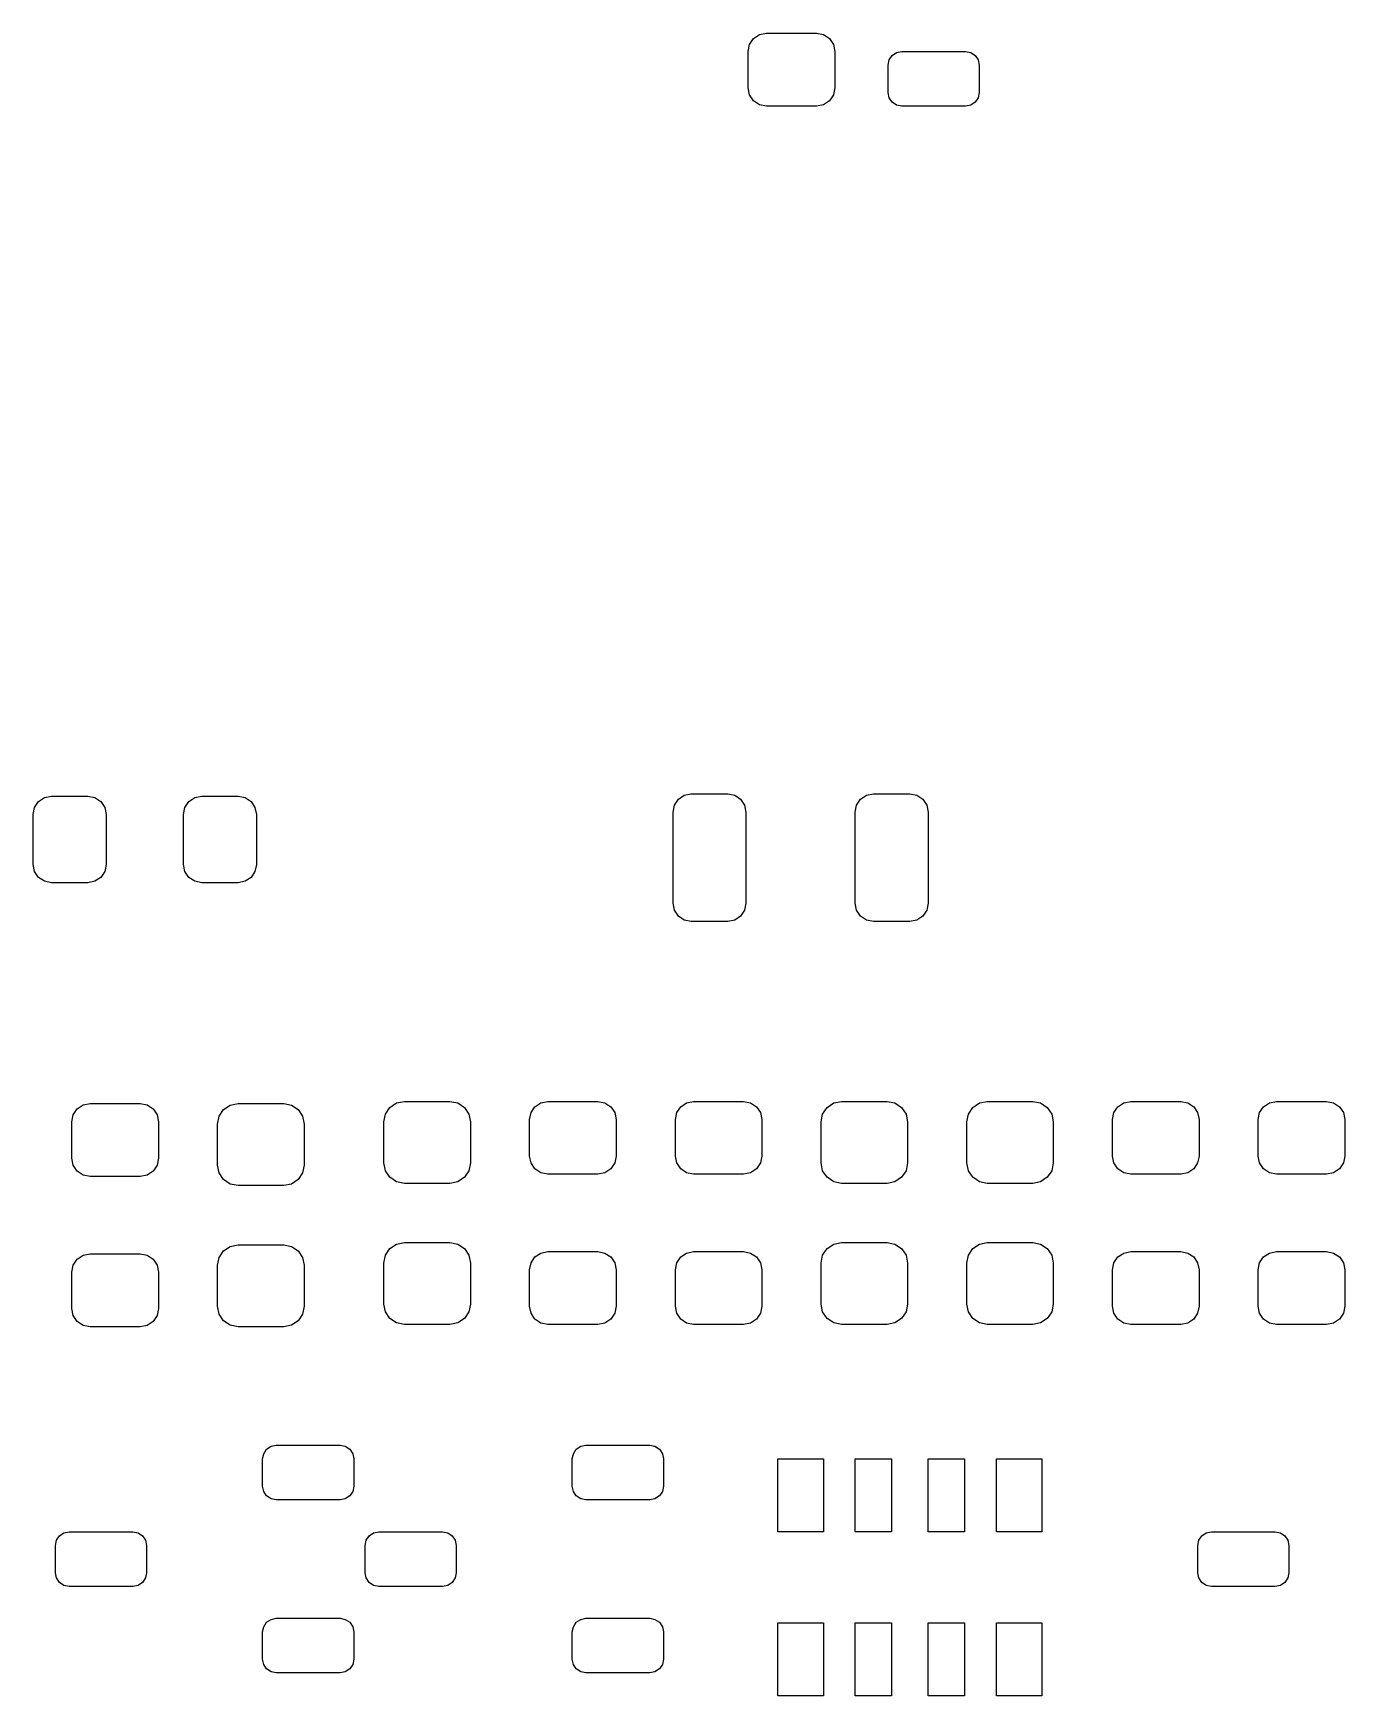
# Model space of a CAD drawing. Extents: x 0.4 to 99.5, y 0.8 to 59.5.
# Drawn here: x 49.38 to 63.77, y 12.1 to 30.35 of the extents above; entities that cross this region are included whole.
import ezdxf

# ---------------------------------------------------------------- set-up
doc = ezdxf.new("R2010")
doc.units = 0
doc.layers.add('BLACK', color=7, linetype='CONTINUOUS')

msp = doc.modelspace()

# ---------------------------------------------------------------- linework, layer by layer
at = {"layer": 'BLACK', "linetype": 'CONTINUOUS'}
for p, q in [((57.283579, 30.291421), (57.348463, 30.334776)), ((57.348463, 30.334776), (57.425, 30.35)), ((57.425, 30.35), (57.975, 30.35)), ((57.975, 30.35), (58.051537, 30.334776)), ((58.051537, 30.334776), (58.116421, 30.291421)), ((57.225, 30.15), (57.240224, 30.226537)), ((57.225, 29.75), (57.225, 30.15)), ((57.240224, 30.226537), (57.283579, 30.291421)), ((58.116421, 30.291421), (58.159776, 30.226537)), ((58.159776, 30.226537), (58.175, 30.15)), ((58.175, 30.15), (58.175, 29.75)), ((58.806434, 30.106066), (58.855097, 30.138582)), ((58.855097, 30.138582), (58.9125, 30.15)), ((58.9125, 30.15), (59.6125, 30.15)), ((59.6125, 30.15), (59.669903, 30.138582)), ((59.669903, 30.138582), (59.718566, 30.106066)), ((58.7625, 30), (58.773918, 30.057403)), ((58.7625, 29.7), (58.7625, 30)), ((58.773918, 30.057403), (58.806434, 30.106066)), ((59.718566, 30.106066), (59.751082, 30.057403)), ((59.751082, 30.057403), (59.7625, 30)), ((59.7625, 30), (59.7625, 29.7)), ((57.240224, 29.673463), (57.225, 29.75)), ((58.175, 29.75), (58.159776, 29.673463)), ((57.283579, 29.608579), (57.240224, 29.673463)), ((57.348463, 29.565224), (57.283579, 29.608579)), ((57.425, 29.55), (57.348463, 29.565224)), ((58.051537, 29.565224), (57.975, 29.55)), ((58.116421, 29.608579), (58.051537, 29.565224)), ((58.159776, 29.673463), (58.116421, 29.608579)), ((58.773918, 29.642597), (58.7625, 29.7)), ((58.806434, 29.593934), (58.773918, 29.642597)), ((58.855097, 29.561418), (58.806434, 29.593934)), ((59.718566, 29.593934), (59.669903, 29.561418)), ((59.751082, 29.642597), (59.718566, 29.593934)), ((59.7625, 29.7), (59.751082, 29.642597)), ((57.975, 29.55), (57.425, 29.55)), ((58.9125, 29.55), (58.855097, 29.561418)), ((59.6125, 29.55), (58.9125, 29.55)), ((59.669903, 29.561418), (59.6125, 29.55)), ((49.390224, 21.851537), (49.433579, 21.916421)), ((49.433579, 21.916421), (49.498463, 21.959776)), ((49.498463, 21.959776), (49.575, 21.975)), ((49.575, 21.975), (49.975, 21.975)), ((49.975, 21.975), (50.051537, 21.959776)), ((50.051537, 21.959776), (50.116421, 21.916421)), ((50.116421, 21.916421), (50.159776, 21.851537)), ((51.040224, 21.851537), (51.083579, 21.916421)), ((51.083579, 21.916421), (51.148463, 21.959776)), ((51.148463, 21.959776), (51.225, 21.975)), ((51.225, 21.975), (51.625, 21.975)), ((51.625, 21.975), (51.701537, 21.959776)), ((51.701537, 21.959776), (51.766421, 21.916421)), ((51.766421, 21.916421), (51.809776, 21.851537)), ((56.415224, 21.876537), (56.458579, 21.941421)), ((56.458579, 21.941421), (56.523463, 21.984776)), ((56.523463, 21.984776), (56.6, 22)), ((56.6, 22), (57, 22)), ((57, 22), (57.076537, 21.984776)), ((57.076537, 21.984776), (57.141421, 21.941421)), ((57.141421, 21.941421), (57.184776, 21.876537)), ((58.415224, 21.876537), (58.458579, 21.941421)), ((58.458579, 21.941421), (58.523463, 21.984776)), ((58.523463, 21.984776), (58.6, 22)), ((58.6, 22), (59, 22)), ((59, 22), (59.076537, 21.984776)), ((59.076537, 21.984776), (59.141421, 21.941421)), ((59.141421, 21.941421), (59.184776, 21.876537)), ((49.375, 21.775), (49.390224, 21.851537)), ((49.375, 21.225), (49.375, 21.775)), ((50.159776, 21.851537), (50.175, 21.775)), ((50.175, 21.775), (50.175, 21.225)), ((51.025, 21.775), (51.040224, 21.851537)), ((51.025, 21.225), (51.025, 21.775)), ((51.809776, 21.851537), (51.825, 21.775)), ((51.825, 21.775), (51.825, 21.225)), ((56.4, 21.8), (56.415224, 21.876537)), ((56.4, 20.8), (56.4, 21.8)), ((57.184776, 21.876537), (57.2, 21.8)), ((57.2, 21.8), (57.2, 20.8)), ((58.4, 21.8), (58.415224, 21.876537)), ((58.4, 20.8), (58.4, 21.8)), ((59.184776, 21.876537), (59.2, 21.8)), ((59.2, 21.8), (59.2, 20.8)), ((49.390224, 21.148463), (49.375, 21.225)), ((50.175, 21.225), (50.159776, 21.148463)), ((51.040224, 21.148463), (51.025, 21.225)), ((51.825, 21.225), (51.809776, 21.148463)), ((49.433579, 21.083579), (49.390224, 21.148463)), ((49.498463, 21.040224), (49.433579, 21.083579)), ((49.575, 21.025), (49.498463, 21.040224)), ((49.975, 21.025), (49.575, 21.025)), ((50.051537, 21.040224), (49.975, 21.025)), ((50.116421, 21.083579), (50.051537, 21.040224)), ((50.159776, 21.148463), (50.116421, 21.083579)), ((51.083579, 21.083579), (51.040224, 21.148463)), ((51.148463, 21.040224), (51.083579, 21.083579)), ((51.225, 21.025), (51.148463, 21.040224)), ((51.625, 21.025), (51.225, 21.025)), ((51.701537, 21.040224), (51.625, 21.025)), ((51.766421, 21.083579), (51.701537, 21.040224)), ((51.809776, 21.148463), (51.766421, 21.083579)), ((56.415224, 20.723463), (56.4, 20.8)), ((56.458579, 20.658579), (56.415224, 20.723463)), ((56.523463, 20.615224), (56.458579, 20.658579)), ((57.141421, 20.658579), (57.076537, 20.615224)), ((57.184776, 20.723463), (57.141421, 20.658579)), ((57.2, 20.8), (57.184776, 20.723463)), ((58.415224, 20.723463), (58.4, 20.8)), ((58.458579, 20.658579), (58.415224, 20.723463)), ((58.523463, 20.615224), (58.458579, 20.658579)), ((59.141421, 20.658579), (59.076537, 20.615224)), ((59.184776, 20.723463), (59.141421, 20.658579)), ((59.2, 20.8), (59.184776, 20.723463)), ((56.6, 20.6), (56.523463, 20.615224)), ((57, 20.6), (56.6, 20.6)), ((57.076537, 20.615224), (57, 20.6)), ((58.6, 20.6), (58.523463, 20.615224)), ((59, 20.6), (58.6, 20.6)), ((59.076537, 20.615224), (59, 20.6)), ((53.363896, 18.607873), (53.45, 18.625)), ((53.45, 18.625), (53.95, 18.625)), ((53.95, 18.625), (54.036104, 18.607873)), ((54.948463, 18.609776), (55.025, 18.625)), ((55.025, 18.625), (55.575, 18.625)), ((55.575, 18.625), (55.651537, 18.609776)), ((56.548463, 18.609776), (56.625, 18.625)), ((56.625, 18.625), (57.175, 18.625)), ((57.175, 18.625), (57.251537, 18.609776)), ((58.163896, 18.607873), (58.25, 18.625)), ((58.25, 18.625), (58.75, 18.625)), ((58.75, 18.625), (58.836104, 18.607873)), ((59.763896, 18.607873), (59.85, 18.625)), ((59.85, 18.625), (60.35, 18.625)), ((60.35, 18.625), (60.436104, 18.607873)), ((61.348463, 18.609776), (61.425, 18.625)), ((61.425, 18.625), (61.975, 18.625)), ((61.975, 18.625), (62.051537, 18.609776)), ((62.948463, 18.609776), (63.025, 18.625)), ((63.025, 18.625), (63.575, 18.625)), ((63.575, 18.625), (63.651537, 18.609776)), ((49.79959, 18.400494), (49.814814, 18.477031)), ((49.814814, 18.477031), (49.858169, 18.541915)), ((49.858169, 18.541915), (49.923053, 18.58527)), ((49.923053, 18.58527), (49.99959, 18.600494)), ((49.99959, 18.600494), (50.54959, 18.600494)), ((50.54959, 18.600494), (50.626127, 18.58527)), ((50.626127, 18.58527), (50.691011, 18.541915)), ((50.691011, 18.541915), (50.734366, 18.477031)), ((50.734366, 18.477031), (50.74959, 18.400494)), ((51.39959, 18.375494), (51.416717, 18.461598)), ((51.416717, 18.461598), (51.465491, 18.534593)), ((51.465491, 18.534593), (51.538486, 18.583367)), ((51.538486, 18.583367), (51.62459, 18.600494)), ((51.62459, 18.600494), (52.12459, 18.600494)), ((52.12459, 18.600494), (52.210694, 18.583367)), ((52.210694, 18.583367), (52.283689, 18.534593)), ((52.283689, 18.534593), (52.332463, 18.461598)), ((52.332463, 18.461598), (52.34959, 18.375494)), ((53.225, 18.4), (53.242127, 18.486104)), ((53.242127, 18.486104), (53.290901, 18.559099)), ((53.290901, 18.559099), (53.363896, 18.607873)), ((54.036104, 18.607873), (54.109099, 18.559099)), ((54.109099, 18.559099), (54.157873, 18.486104)), ((54.157873, 18.486104), (54.175, 18.4)), ((54.825, 18.425), (54.840224, 18.501537)), ((54.840224, 18.501537), (54.883579, 18.566421)), ((54.883579, 18.566421), (54.948463, 18.609776)), ((55.651537, 18.609776), (55.716421, 18.566421)), ((55.716421, 18.566421), (55.759776, 18.501537)), ((55.759776, 18.501537), (55.775, 18.425)), ((56.425, 18.425), (56.440224, 18.501537)), ((56.440224, 18.501537), (56.483579, 18.566421)), ((56.483579, 18.566421), (56.548463, 18.609776)), ((57.251537, 18.609776), (57.316421, 18.566421)), ((57.316421, 18.566421), (57.359776, 18.501537)), ((57.359776, 18.501537), (57.375, 18.425)), ((58.025, 18.4), (58.042127, 18.486104)), ((58.042127, 18.486104), (58.090901, 18.559099)), ((58.090901, 18.559099), (58.163896, 18.607873)), ((58.836104, 18.607873), (58.909099, 18.559099)), ((58.909099, 18.559099), (58.957873, 18.486104)), ((58.957873, 18.486104), (58.975, 18.4)), ((59.625, 18.4), (59.642127, 18.486104)), ((59.642127, 18.486104), (59.690901, 18.559099)), ((59.690901, 18.559099), (59.763896, 18.607873)), ((60.436104, 18.607873), (60.509099, 18.559099)), ((60.509099, 18.559099), (60.557873, 18.486104)), ((60.557873, 18.486104), (60.575, 18.4)), ((61.225, 18.425), (61.240224, 18.501537)), ((61.240224, 18.501537), (61.283579, 18.566421)), ((61.283579, 18.566421), (61.348463, 18.609776)), ((62.051537, 18.609776), (62.116421, 18.566421)), ((62.116421, 18.566421), (62.159776, 18.501537)), ((62.159776, 18.501537), (62.175, 18.425)), ((62.825, 18.425), (62.840224, 18.501537)), ((62.840224, 18.501537), (62.883579, 18.566421)), ((62.883579, 18.566421), (62.948463, 18.609776)), ((63.651537, 18.609776), (63.716421, 18.566421)), ((63.716421, 18.566421), (63.759776, 18.501537)), ((63.759776, 18.501537), (63.775, 18.425)), ((49.79959, 18.000494), (49.79959, 18.400494)), ((50.74959, 18.400494), (50.74959, 18.000494)), ((51.39959, 17.925494), (51.39959, 18.375494)), ((52.34959, 18.375494), (52.34959, 17.925494)), ((53.225, 17.95), (53.225, 18.4)), ((54.175, 18.4), (54.175, 17.95)), ((54.825, 18.025), (54.825, 18.425)), ((55.775, 18.425), (55.775, 18.025)), ((56.425, 18.025), (56.425, 18.425)), ((57.375, 18.425), (57.375, 18.025)), ((58.025, 17.95), (58.025, 18.4)), ((58.975, 18.4), (58.975, 17.95)), ((59.625, 17.95), (59.625, 18.4)), ((60.575, 18.4), (60.575, 17.95)), ((61.225, 18.025), (61.225, 18.425)), ((62.175, 18.425), (62.175, 18.025)), ((62.825, 18.025), (62.825, 18.425)), ((63.775, 18.425), (63.775, 18.025)), ((49.814814, 17.923957), (49.79959, 18.000494)), ((49.858169, 17.859073), (49.814814, 17.923957)), ((50.734366, 17.923957), (50.691011, 17.859073)), ((50.74959, 18.000494), (50.734366, 17.923957)), ((51.416717, 17.83939), (51.39959, 17.925494)), ((52.34959, 17.925494), (52.332463, 17.83939)), ((53.242127, 17.863896), (53.225, 17.95)), ((54.175, 17.95), (54.157873, 17.863896)), ((54.840224, 17.948463), (54.825, 18.025)), ((54.883579, 17.883579), (54.840224, 17.948463)), ((55.759776, 17.948463), (55.716421, 17.883579)), ((55.775, 18.025), (55.759776, 17.948463)), ((56.440224, 17.948463), (56.425, 18.025)), ((56.483579, 17.883579), (56.440224, 17.948463)), ((57.359776, 17.948463), (57.316421, 17.883579)), ((57.375, 18.025), (57.359776, 17.948463)), ((58.042127, 17.863896), (58.025, 17.95)), ((58.975, 17.95), (58.957873, 17.863896)), ((59.642127, 17.863896), (59.625, 17.95)), ((60.575, 17.95), (60.557873, 17.863896)), ((61.240224, 17.948463), (61.225, 18.025)), ((61.283579, 17.883579), (61.240224, 17.948463)), ((62.159776, 17.948463), (62.116421, 17.883579)), ((62.175, 18.025), (62.159776, 17.948463)), ((62.840224, 17.948463), (62.825, 18.025)), ((62.883579, 17.883579), (62.840224, 17.948463)), ((63.759776, 17.948463), (63.716421, 17.883579)), ((63.775, 18.025), (63.759776, 17.948463)), ((49.923053, 17.815718), (49.858169, 17.859073)), ((49.99959, 17.800494), (49.923053, 17.815718)), ((50.54959, 17.800494), (49.99959, 17.800494)), ((50.626127, 17.815718), (50.54959, 17.800494)), ((50.691011, 17.859073), (50.626127, 17.815718)), ((51.465491, 17.766395), (51.416717, 17.83939)), ((51.538486, 17.717621), (51.465491, 17.766395)), ((51.62459, 17.700494), (51.538486, 17.717621)), ((52.210694, 17.717621), (52.12459, 17.700494)), ((52.283689, 17.766395), (52.210694, 17.717621)), ((52.332463, 17.83939), (52.283689, 17.766395)), ((53.290901, 17.790901), (53.242127, 17.863896)), ((53.363896, 17.742127), (53.290901, 17.790901)), ((53.45, 17.725), (53.363896, 17.742127)), ((53.95, 17.725), (53.45, 17.725)), ((54.036104, 17.742127), (53.95, 17.725)), ((54.109099, 17.790901), (54.036104, 17.742127)), ((54.157873, 17.863896), (54.109099, 17.790901)), ((54.948463, 17.840224), (54.883579, 17.883579)), ((55.025, 17.825), (54.948463, 17.840224)), ((55.575, 17.825), (55.025, 17.825)), ((55.651537, 17.840224), (55.575, 17.825)), ((55.716421, 17.883579), (55.651537, 17.840224)), ((56.548463, 17.840224), (56.483579, 17.883579)), ((56.625, 17.825), (56.548463, 17.840224)), ((57.175, 17.825), (56.625, 17.825)), ((57.251537, 17.840224), (57.175, 17.825)), ((57.316421, 17.883579), (57.251537, 17.840224)), ((58.090901, 17.790901), (58.042127, 17.863896)), ((58.163896, 17.742127), (58.090901, 17.790901)), ((58.25, 17.725), (58.163896, 17.742127)), ((58.75, 17.725), (58.25, 17.725)), ((58.836104, 17.742127), (58.75, 17.725)), ((58.909099, 17.790901), (58.836104, 17.742127)), ((58.957873, 17.863896), (58.909099, 17.790901)), ((59.690901, 17.790901), (59.642127, 17.863896)), ((59.763896, 17.742127), (59.690901, 17.790901)), ((59.85, 17.725), (59.763896, 17.742127)), ((60.35, 17.725), (59.85, 17.725)), ((60.436104, 17.742127), (60.35, 17.725)), ((60.509099, 17.790901), (60.436104, 17.742127)), ((60.557873, 17.863896), (60.509099, 17.790901)), ((61.348463, 17.840224), (61.283579, 17.883579)), ((61.425, 17.825), (61.348463, 17.840224)), ((61.975, 17.825), (61.425, 17.825)), ((62.051537, 17.840224), (61.975, 17.825)), ((62.116421, 17.883579), (62.051537, 17.840224)), ((62.948463, 17.840224), (62.883579, 17.883579)), ((63.025, 17.825), (62.948463, 17.840224)), ((63.575, 17.825), (63.025, 17.825)), ((63.651537, 17.840224), (63.575, 17.825)), ((63.716421, 17.883579), (63.651537, 17.840224)), ((52.12459, 17.700494), (51.62459, 17.700494)), ((51.416717, 16.911598), (51.465491, 16.984593)), ((51.465491, 16.984593), (51.538486, 17.033367)), ((51.538486, 17.033367), (51.62459, 17.050494)), ((51.62459, 17.050494), (52.12459, 17.050494)), ((52.12459, 17.050494), (52.210694, 17.033367)), ((52.210694, 17.033367), (52.283689, 16.984593)), ((52.283689, 16.984593), (52.332463, 16.911598)), ((53.242127, 16.936104), (53.290901, 17.009099)), ((53.290901, 17.009099), (53.363896, 17.057873)), ((53.363896, 17.057873), (53.45, 17.075)), ((53.45, 17.075), (53.95, 17.075)), ((53.95, 17.075), (54.036104, 17.057873)), ((54.036104, 17.057873), (54.109099, 17.009099)), ((54.109099, 17.009099), (54.157873, 16.936104)), ((54.948463, 16.959776), (55.025, 16.975)), ((55.025, 16.975), (55.575, 16.975)), ((55.575, 16.975), (55.651537, 16.959776)), ((56.548463, 16.959776), (56.625, 16.975)), ((56.625, 16.975), (57.175, 16.975)), ((57.175, 16.975), (57.251537, 16.959776)), ((58.042127, 16.936104), (58.090901, 17.009099)), ((58.090901, 17.009099), (58.163896, 17.057873)), ((58.163896, 17.057873), (58.25, 17.075)), ((58.25, 17.075), (58.75, 17.075)), ((58.75, 17.075), (58.836104, 17.057873)), ((58.836104, 17.057873), (58.909099, 17.009099)), ((58.909099, 17.009099), (58.957873, 16.936104)), ((59.642127, 16.936104), (59.690901, 17.009099)), ((59.690901, 17.009099), (59.763896, 17.057873)), ((59.763896, 17.057873), (59.85, 17.075)), ((59.85, 17.075), (60.35, 17.075)), ((60.35, 17.075), (60.436104, 17.057873)), ((60.436104, 17.057873), (60.509099, 17.009099)), ((60.509099, 17.009099), (60.557873, 16.936104)), ((61.348463, 16.959776), (61.425, 16.975)), ((61.425, 16.975), (61.975, 16.975)), ((61.975, 16.975), (62.051537, 16.959776)), ((62.948463, 16.959776), (63.025, 16.975)), ((63.025, 16.975), (63.575, 16.975)), ((63.575, 16.975), (63.651537, 16.959776)), ((49.79959, 16.750494), (49.814814, 16.827031)), ((49.814814, 16.827031), (49.858169, 16.891915)), ((49.858169, 16.891915), (49.923053, 16.93527)), ((49.923053, 16.93527), (49.99959, 16.950494)), ((49.99959, 16.950494), (50.54959, 16.950494)), ((50.54959, 16.950494), (50.626127, 16.93527)), ((50.626127, 16.93527), (50.691011, 16.891915)), ((50.691011, 16.891915), (50.734366, 16.827031)), ((50.734366, 16.827031), (50.74959, 16.750494)), ((51.39959, 16.825494), (51.416717, 16.911598)), ((51.39959, 16.375494), (51.39959, 16.825494)), ((52.332463, 16.911598), (52.34959, 16.825494)), ((52.34959, 16.825494), (52.34959, 16.375494)), ((53.225, 16.85), (53.242127, 16.936104)), ((53.225, 16.4), (53.225, 16.85)), ((54.157873, 16.936104), (54.175, 16.85)), ((54.175, 16.85), (54.175, 16.4)), ((54.825, 16.775), (54.840224, 16.851537)), ((54.840224, 16.851537), (54.883579, 16.916421)), ((54.883579, 16.916421), (54.948463, 16.959776)), ((55.651537, 16.959776), (55.716421, 16.916421)), ((55.716421, 16.916421), (55.759776, 16.851537)), ((55.759776, 16.851537), (55.775, 16.775)), ((56.425, 16.775), (56.440224, 16.851537)), ((56.440224, 16.851537), (56.483579, 16.916421)), ((56.483579, 16.916421), (56.548463, 16.959776)), ((57.251537, 16.959776), (57.316421, 16.916421)), ((57.316421, 16.916421), (57.359776, 16.851537)), ((57.359776, 16.851537), (57.375, 16.775)), ((58.025, 16.85), (58.042127, 16.936104)), ((58.025, 16.4), (58.025, 16.85)), ((58.957873, 16.936104), (58.975, 16.85)), ((58.975, 16.85), (58.975, 16.4)), ((59.625, 16.85), (59.642127, 16.936104)), ((59.625, 16.4), (59.625, 16.85)), ((60.557873, 16.936104), (60.575, 16.85)), ((60.575, 16.85), (60.575, 16.4)), ((61.225, 16.775), (61.240224, 16.851537)), ((61.240224, 16.851537), (61.283579, 16.916421)), ((61.283579, 16.916421), (61.348463, 16.959776)), ((62.051537, 16.959776), (62.116421, 16.916421)), ((62.116421, 16.916421), (62.159776, 16.851537)), ((62.159776, 16.851537), (62.175, 16.775)), ((62.825, 16.775), (62.840224, 16.851537)), ((62.840224, 16.851537), (62.883579, 16.916421)), ((62.883579, 16.916421), (62.948463, 16.959776)), ((63.651537, 16.959776), (63.716421, 16.916421)), ((63.716421, 16.916421), (63.759776, 16.851537)), ((63.759776, 16.851537), (63.775, 16.775)), ((49.79959, 16.350494), (49.79959, 16.750494)), ((50.74959, 16.750494), (50.74959, 16.350494)), ((54.825, 16.375), (54.825, 16.775)), ((55.775, 16.775), (55.775, 16.375)), ((56.425, 16.375), (56.425, 16.775)), ((57.375, 16.775), (57.375, 16.375)), ((61.225, 16.375), (61.225, 16.775)), ((62.175, 16.775), (62.175, 16.375)), ((62.825, 16.375), (62.825, 16.775)), ((63.775, 16.775), (63.775, 16.375)), ((49.814814, 16.273957), (49.79959, 16.350494)), ((49.858169, 16.209073), (49.814814, 16.273957)), ((50.734366, 16.273957), (50.691011, 16.209073)), ((50.74959, 16.350494), (50.734366, 16.273957)), ((51.416717, 16.28939), (51.39959, 16.375494)), ((51.465491, 16.216395), (51.416717, 16.28939)), ((52.332463, 16.28939), (52.283689, 16.216395)), ((52.34959, 16.375494), (52.332463, 16.28939)), ((53.242127, 16.313896), (53.225, 16.4)), ((53.290901, 16.240901), (53.242127, 16.313896)), ((54.157873, 16.313896), (54.109099, 16.240901)), ((54.175, 16.4), (54.157873, 16.313896)), ((54.840224, 16.298463), (54.825, 16.375)), ((54.883579, 16.233579), (54.840224, 16.298463)), ((55.759776, 16.298463), (55.716421, 16.233579)), ((55.775, 16.375), (55.759776, 16.298463)), ((56.440224, 16.298463), (56.425, 16.375)), ((56.483579, 16.233579), (56.440224, 16.298463)), ((57.359776, 16.298463), (57.316421, 16.233579)), ((57.375, 16.375), (57.359776, 16.298463)), ((58.042127, 16.313896), (58.025, 16.4)), ((58.090901, 16.240901), (58.042127, 16.313896)), ((58.957873, 16.313896), (58.909099, 16.240901)), ((58.975, 16.4), (58.957873, 16.313896)), ((59.642127, 16.313896), (59.625, 16.4)), ((59.690901, 16.240901), (59.642127, 16.313896)), ((60.557873, 16.313896), (60.509099, 16.240901)), ((60.575, 16.4), (60.557873, 16.313896)), ((61.240224, 16.298463), (61.225, 16.375)), ((61.283579, 16.233579), (61.240224, 16.298463)), ((62.159776, 16.298463), (62.116421, 16.233579)), ((62.175, 16.375), (62.159776, 16.298463)), ((62.840224, 16.298463), (62.825, 16.375)), ((62.883579, 16.233579), (62.840224, 16.298463)), ((63.759776, 16.298463), (63.716421, 16.233579)), ((63.775, 16.375), (63.759776, 16.298463)), ((49.923053, 16.165718), (49.858169, 16.209073)), ((49.99959, 16.150494), (49.923053, 16.165718)), ((50.54959, 16.150494), (49.99959, 16.150494)), ((50.626127, 16.165718), (50.54959, 16.150494)), ((50.691011, 16.209073), (50.626127, 16.165718)), ((51.538486, 16.167621), (51.465491, 16.216395)), ((51.62459, 16.150494), (51.538486, 16.167621)), ((52.12459, 16.150494), (51.62459, 16.150494)), ((52.210694, 16.167621), (52.12459, 16.150494)), ((52.283689, 16.216395), (52.210694, 16.167621)), ((53.363896, 16.192127), (53.290901, 16.240901)), ((53.45, 16.175), (53.363896, 16.192127)), ((53.95, 16.175), (53.45, 16.175)), ((54.036104, 16.192127), (53.95, 16.175)), ((54.109099, 16.240901), (54.036104, 16.192127)), ((54.948463, 16.190224), (54.883579, 16.233579)), ((55.025, 16.175), (54.948463, 16.190224)), ((55.575, 16.175), (55.025, 16.175)), ((55.651537, 16.190224), (55.575, 16.175)), ((55.716421, 16.233579), (55.651537, 16.190224)), ((56.548463, 16.190224), (56.483579, 16.233579)), ((56.625, 16.175), (56.548463, 16.190224)), ((57.175, 16.175), (56.625, 16.175)), ((57.251537, 16.190224), (57.175, 16.175)), ((57.316421, 16.233579), (57.251537, 16.190224)), ((58.163896, 16.192127), (58.090901, 16.240901)), ((58.25, 16.175), (58.163896, 16.192127)), ((58.75, 16.175), (58.25, 16.175)), ((58.836104, 16.192127), (58.75, 16.175)), ((58.909099, 16.240901), (58.836104, 16.192127)), ((59.763896, 16.192127), (59.690901, 16.240901)), ((59.85, 16.175), (59.763896, 16.192127)), ((60.35, 16.175), (59.85, 16.175)), ((60.436104, 16.192127), (60.35, 16.175)), ((60.509099, 16.240901), (60.436104, 16.192127)), ((61.348463, 16.190224), (61.283579, 16.233579)), ((61.425, 16.175), (61.348463, 16.190224)), ((61.975, 16.175), (61.425, 16.175)), ((62.051537, 16.190224), (61.975, 16.175)), ((62.116421, 16.233579), (62.051537, 16.190224)), ((62.948463, 16.190224), (62.883579, 16.233579)), ((63.025, 16.175), (62.948463, 16.190224)), ((63.575, 16.175), (63.025, 16.175)), ((63.651537, 16.190224), (63.575, 16.175)), ((63.716421, 16.233579), (63.651537, 16.190224)), ((51.905135, 14.757403), (51.937651, 14.806066)), ((51.937651, 14.806066), (51.986314, 14.838582)), ((51.986314, 14.838582), (52.043717, 14.85)), ((52.043717, 14.85), (52.743717, 14.85)), ((52.743717, 14.85), (52.80112, 14.838582)), ((52.80112, 14.838582), (52.849783, 14.806066)), ((52.849783, 14.806066), (52.882299, 14.757403)), ((55.305135, 14.757403), (55.337651, 14.806066)), ((55.337651, 14.806066), (55.386314, 14.838582)), ((55.386314, 14.838582), (55.443717, 14.85)), ((55.443717, 14.85), (56.143717, 14.85)), ((56.143717, 14.85), (56.20112, 14.838582)), ((56.20112, 14.838582), (56.249783, 14.806066)), ((56.249783, 14.806066), (56.282299, 14.757403)), ((51.893717, 14.7), (51.905135, 14.757403)), ((51.893717, 14.4), (51.893717, 14.7)), ((52.882299, 14.757403), (52.893717, 14.7)), ((52.893717, 14.7), (52.893717, 14.4)), ((55.293717, 14.7), (55.305135, 14.757403)), ((55.293717, 14.4), (55.293717, 14.7)), ((56.282299, 14.757403), (56.293717, 14.7)), ((56.293717, 14.7), (56.293717, 14.4)), ((57.55, 13.9), (57.55, 14.7)), ((57.55, 14.7), (58.05, 14.7)), ((58.05, 14.7), (58.05, 13.9)), ((58.4, 13.9), (58.4, 14.7)), ((58.4, 14.7), (58.8, 14.7)), ((58.8, 14.7), (58.8, 13.9)), ((59.2, 13.9), (59.2, 14.7)), ((59.2, 14.7), (59.6, 14.7)), ((59.6, 14.7), (59.6, 13.9)), ((59.95, 13.9), (59.95, 14.7)), ((59.95, 14.7), (60.45, 14.7)), ((60.45, 14.7), (60.45, 13.9)), ((51.905135, 14.342597), (51.893717, 14.4)), ((51.937651, 14.293934), (51.905135, 14.342597)), ((51.986314, 14.261418), (51.937651, 14.293934)), ((52.043717, 14.25), (51.986314, 14.261418)), ((52.743717, 14.25), (52.043717, 14.25)), ((52.80112, 14.261418), (52.743717, 14.25)), ((52.849783, 14.293934), (52.80112, 14.261418)), ((52.882299, 14.342597), (52.849783, 14.293934)), ((52.893717, 14.4), (52.882299, 14.342597)), ((55.305135, 14.342597), (55.293717, 14.4)), ((55.337651, 14.293934), (55.305135, 14.342597)), ((55.386314, 14.261418), (55.337651, 14.293934)), ((55.443717, 14.25), (55.386314, 14.261418)), ((56.143717, 14.25), (55.443717, 14.25)), ((56.20112, 14.261418), (56.143717, 14.25)), ((56.249783, 14.293934), (56.20112, 14.261418)), ((56.282299, 14.342597), (56.249783, 14.293934)), ((56.293717, 14.4), (56.282299, 14.342597)), ((49.662651, 13.856066), (49.711314, 13.888582)), ((49.711314, 13.888582), (49.768717, 13.9)), ((49.768717, 13.9), (50.468717, 13.9)), ((50.468717, 13.9), (50.52612, 13.888582)), ((50.52612, 13.888582), (50.574783, 13.856066)), ((53.062651, 13.856066), (53.111314, 13.888582)), ((53.111314, 13.888582), (53.168717, 13.9)), ((53.168717, 13.9), (53.868717, 13.9)), ((53.868717, 13.9), (53.92612, 13.888582)), ((53.92612, 13.888582), (53.974783, 13.856066)), ((58.05, 13.9), (57.55, 13.9)), ((58.8, 13.9), (58.4, 13.9)), ((59.6, 13.9), (59.2, 13.9)), ((60.45, 13.9), (59.95, 13.9)), ((62.206434, 13.856066), (62.255097, 13.888582)), ((62.255097, 13.888582), (62.3125, 13.9)), ((62.3125, 13.9), (63.0125, 13.9)), ((63.0125, 13.9), (63.069903, 13.888582)), ((63.069903, 13.888582), (63.118566, 13.856066)), ((49.618717, 13.75), (49.630135, 13.807403)), ((49.618717, 13.45), (49.618717, 13.75)), ((49.630135, 13.807403), (49.662651, 13.856066)), ((50.574783, 13.856066), (50.607299, 13.807403)), ((50.607299, 13.807403), (50.618717, 13.75)), ((50.618717, 13.75), (50.618717, 13.45)), ((53.018717, 13.75), (53.030135, 13.807403)), ((53.018717, 13.45), (53.018717, 13.75)), ((53.030135, 13.807403), (53.062651, 13.856066)), ((53.974783, 13.856066), (54.007299, 13.807403)), ((54.007299, 13.807403), (54.018717, 13.75)), ((54.018717, 13.75), (54.018717, 13.45)), ((62.1625, 13.75), (62.173918, 13.807403)), ((62.1625, 13.45), (62.1625, 13.75)), ((62.173918, 13.807403), (62.206434, 13.856066)), ((63.118566, 13.856066), (63.151082, 13.807403)), ((63.151082, 13.807403), (63.1625, 13.75)), ((63.1625, 13.75), (63.1625, 13.45)), ((49.630135, 13.392597), (49.618717, 13.45)), ((49.662651, 13.343934), (49.630135, 13.392597)), ((49.711314, 13.311418), (49.662651, 13.343934)), ((50.574783, 13.343934), (50.52612, 13.311418)), ((50.607299, 13.392597), (50.574783, 13.343934)), ((50.618717, 13.45), (50.607299, 13.392597)), ((53.030135, 13.392597), (53.018717, 13.45)), ((53.062651, 13.343934), (53.030135, 13.392597)), ((53.111314, 13.311418), (53.062651, 13.343934)), ((53.974783, 13.343934), (53.92612, 13.311418)), ((54.007299, 13.392597), (53.974783, 13.343934)), ((54.018717, 13.45), (54.007299, 13.392597)), ((62.173918, 13.392597), (62.1625, 13.45)), ((62.206434, 13.343934), (62.173918, 13.392597)), ((62.255097, 13.311418), (62.206434, 13.343934)), ((63.118566, 13.343934), (63.069903, 13.311418)), ((63.151082, 13.392597), (63.118566, 13.343934)), ((63.1625, 13.45), (63.151082, 13.392597)), ((49.768717, 13.3), (49.711314, 13.311418)), ((50.468717, 13.3), (49.768717, 13.3)), ((50.52612, 13.311418), (50.468717, 13.3)), ((53.168717, 13.3), (53.111314, 13.311418)), ((53.868717, 13.3), (53.168717, 13.3)), ((53.92612, 13.311418), (53.868717, 13.3)), ((62.3125, 13.3), (62.255097, 13.311418)), ((63.0125, 13.3), (62.3125, 13.3)), ((63.069903, 13.311418), (63.0125, 13.3)), ((51.893717, 12.8), (51.905135, 12.857403)), ((51.893717, 12.5), (51.893717, 12.8)), ((51.905135, 12.857403), (51.937651, 12.906066)), ((51.937651, 12.906066), (51.986314, 12.938582)), ((51.986314, 12.938582), (52.043717, 12.95)), ((52.043717, 12.95), (52.743717, 12.95)), ((52.743717, 12.95), (52.80112, 12.938582)), ((52.80112, 12.938582), (52.849783, 12.906066)), ((52.849783, 12.906066), (52.882299, 12.857403)), ((52.882299, 12.857403), (52.893717, 12.8)), ((52.893717, 12.8), (52.893717, 12.5)), ((55.293717, 12.8), (55.305135, 12.857403)), ((55.293717, 12.5), (55.293717, 12.8)), ((55.305135, 12.857403), (55.337651, 12.906066)), ((55.337651, 12.906066), (55.386314, 12.938582)), ((55.386314, 12.938582), (55.443717, 12.95)), ((55.443717, 12.95), (56.143717, 12.95)), ((56.143717, 12.95), (56.20112, 12.938582)), ((56.20112, 12.938582), (56.249783, 12.906066)), ((56.249783, 12.906066), (56.282299, 12.857403)), ((56.282299, 12.857403), (56.293717, 12.8)), ((56.293717, 12.8), (56.293717, 12.5)), ((57.55, 12.1), (57.55, 12.9)), ((57.55, 12.9), (58.05, 12.9)), ((58.05, 12.9), (58.05, 12.1)), ((58.4, 12.1), (58.4, 12.9)), ((58.4, 12.9), (58.8, 12.9)), ((58.8, 12.9), (58.8, 12.1)), ((59.2, 12.1), (59.2, 12.9)), ((59.2, 12.9), (59.6, 12.9)), ((59.6, 12.9), (59.6, 12.1)), ((59.95, 12.1), (59.95, 12.9)), ((59.95, 12.9), (60.45, 12.9)), ((60.45, 12.9), (60.45, 12.1)), ((51.905135, 12.442597), (51.893717, 12.5)), ((51.937651, 12.393934), (51.905135, 12.442597)), ((52.882299, 12.442597), (52.849783, 12.393934)), ((52.893717, 12.5), (52.882299, 12.442597)), ((55.305135, 12.442597), (55.293717, 12.5)), ((55.337651, 12.393934), (55.305135, 12.442597)), ((56.282299, 12.442597), (56.249783, 12.393934)), ((56.293717, 12.5), (56.282299, 12.442597)), ((51.986314, 12.361418), (51.937651, 12.393934)), ((52.043717, 12.35), (51.986314, 12.361418)), ((52.743717, 12.35), (52.043717, 12.35)), ((52.80112, 12.361418), (52.743717, 12.35)), ((52.849783, 12.393934), (52.80112, 12.361418)), ((55.386314, 12.361418), (55.337651, 12.393934)), ((55.443717, 12.35), (55.386314, 12.361418)), ((56.143717, 12.35), (55.443717, 12.35)), ((56.20112, 12.361418), (56.143717, 12.35)), ((56.249783, 12.393934), (56.20112, 12.361418)), ((58.05, 12.1), (57.55, 12.1)), ((58.8, 12.1), (58.4, 12.1)), ((59.6, 12.1), (59.2, 12.1)), ((60.45, 12.1), (59.95, 12.1))]:
    msp.add_line(p, q, dxfattribs=at)

doc.saveas('drawing.dxf')
